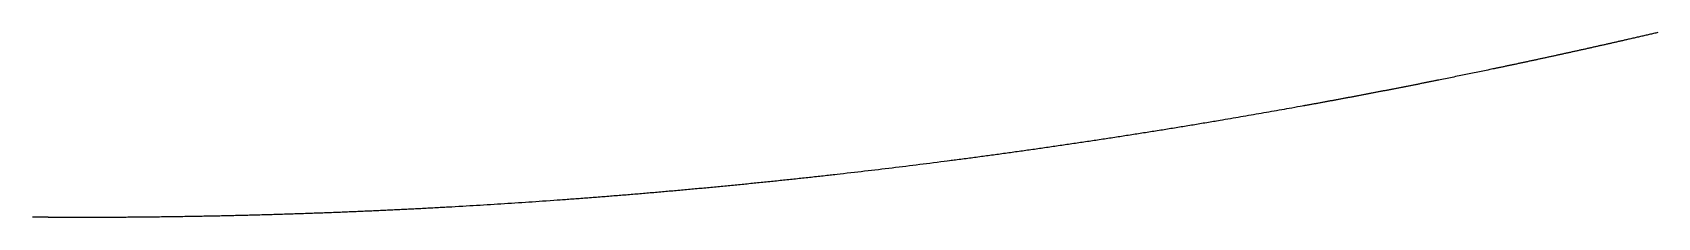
# Model space of a CAD drawing. Header units: millimetres. Extents: x 0 to 610, y 0 to 457.
# Drawn here: x 139.79 to 145.85, y 65.12 to 65.81 of the extents above; entities that cross this region are included whole.
import ezdxf

# ---------------------------------------------------------------- set-up
doc = ezdxf.new("R2010")
doc.units = ezdxf.units.MM
doc.layers.add('CUT_AIRCRAFT', color=7, linetype='Continuous')

msp = doc.modelspace()

# ---------------------------------------------------------------- linework, layer by layer
at = {"layer": 'CUT_AIRCRAFT'}
msp.add_lwpolyline([(145.84746, 65.81418), (145.84316, 65.81318), (145.8391, 65.81223), (145.83518, 65.81132), (145.83127, 65.81041), (145.82729, 65.80948), (145.82324, 65.80854), (145.81916, 65.8076), (145.81508, 65.80665), (145.81101, 65.8057), (145.80696, 65.80476), (145.80292, 65.80383), (145.79888, 65.80289), (145.79484, 65.80196), (145.79079, 65.80102), (145.78674, 65.80009), (145.78268, 65.79915), (145.77862, 65.79822), (145.77456, 65.79728), (145.77051, 65.79635), (145.76648, 65.79542), (145.76247, 65.7945), (145.75846, 65.79358), (145.75441, 65.79264), (145.75028, 65.7917), (145.74607, 65.79073), (145.74188, 65.78977), (145.73784, 65.78885), (145.73407, 65.78798), (145.73067, 65.7872), (145.72753, 65.78649), (145.72454, 65.7858), (145.72157, 65.78513), (145.71852, 65.78443), (145.71539, 65.78372), (145.71223, 65.783), (145.70906, 65.78227), (145.70591, 65.78156), (145.70279, 65.78085), (145.69967, 65.78014), (145.69655, 65.77943), (145.69343, 65.77872), (145.6903, 65.77801), (145.68717, 65.7773), (145.68404, 65.77659), (145.68091, 65.77588), (145.67779, 65.77517), (145.67466, 65.77446), (145.67153, 65.77375), (145.6684, 65.77305), (145.66528, 65.77234), (145.66215, 65.77163), (145.65902, 65.77092), (145.65589, 65.77022), (145.65276, 65.76951), (145.64963, 65.76881), (145.6465, 65.7681), (145.64338, 65.7674), (145.64025, 65.76669), (145.63712, 65.76599), (145.63399, 65.76529), (145.63086, 65.76458), (145.62773, 65.76388), (145.6246, 65.76318), (145.62147, 65.76247), (145.61834, 65.76177), (145.61521, 65.76107), (145.61208, 65.76037), (145.60895, 65.75967), (145.60582, 65.75897), (145.60269, 65.75827), (145.59956, 65.75757), (145.59644, 65.75687), (145.5933, 65.75617), (145.59017, 65.75547), (145.58704, 65.75477), (145.58391, 65.75408), (145.58078, 65.75338), (145.57765, 65.75268), (145.57452, 65.75199), (145.57139, 65.75129), (145.56826, 65.75059), (145.56513, 65.7499), (145.562, 65.7492), (145.55887, 65.74851), (145.55574, 65.74781), (145.55261, 65.74712), (145.54948, 65.74643), (145.54634, 65.74573), (145.54321, 65.74504), (145.54008, 65.74435), (145.53695, 65.74366), (145.53382, 65.74296), (145.53069, 65.74227), (145.52755, 65.74158), (145.52442, 65.74089), (145.52129, 65.7402), (145.51816, 65.73951), (145.51503, 65.73882), (145.51189, 65.73813), (145.50876, 65.73744), (145.50563, 65.73675), (145.5025, 65.73607), (145.49936, 65.73538), (145.49623, 65.73469), (145.4931, 65.734), (145.48997, 65.73332), (145.48683, 65.73263), (145.4837, 65.73194), (145.48057, 65.73126), (145.47743, 65.73057), (145.4743, 65.72989), (145.47117, 65.7292), (145.46803, 65.72852), (145.4649, 65.72784), (145.46177, 65.72715), (145.45863, 65.72647), (145.4555, 65.72579), (145.45237, 65.72511), (145.44923, 65.72442), (145.4461, 65.72374), (145.44296, 65.72306), (145.43983, 65.72238), (145.4367, 65.7217), (145.43356, 65.72102), (145.43043, 65.72034), (145.42729, 65.71966), (145.42416, 65.71898), (145.42102, 65.7183), (145.41789, 65.71763), (145.41475, 65.71695), (145.41162, 65.71627), (145.40848, 65.71559), (145.40535, 65.71492), (145.40221, 65.71424), (145.39908, 65.71357), (145.39594, 65.71289), (145.39281, 65.71222), (145.38967, 65.71154), (145.38654, 65.71087), (145.3834, 65.71019), (145.38027, 65.70952), (145.37713, 65.70884), (145.37399, 65.70817), (145.37086, 65.7075), (145.36772, 65.70683), (145.36459, 65.70616), (145.36145, 65.70548), (145.35831, 65.70481), (145.35518, 65.70414), (145.35204, 65.70347), (145.3489, 65.7028), (145.34577, 65.70213), (145.34263, 65.70146), (145.3395, 65.70079), (145.33636, 65.70013), (145.33322, 65.69946), (145.33008, 65.69879), (145.32695, 65.69812), (145.32381, 65.69746), (145.32067, 65.69679), (145.31754, 65.69612), (145.3144, 65.69546), (145.31126, 65.69479), (145.30812, 65.69413), (145.30499, 65.69346), (145.30185, 65.6928), (145.29871, 65.69213), (145.29557, 65.69147), (145.29244, 65.69081), (145.2893, 65.69015), (145.28616, 65.68948), (145.28302, 65.68882), (145.27987, 65.68816), (145.27673, 65.68749), (145.27359, 65.68683), (145.27047, 65.68617), (145.26737, 65.68552), (145.26426, 65.68487), (145.26112, 65.68421), (145.25791, 65.68354), (145.25463, 65.68285), (145.25137, 65.68216), (145.24824, 65.68151), (145.24536, 65.6809), (145.24275, 65.68036), (145.24008, 65.6798), (145.23691, 65.67913), (145.2328, 65.67828), (145.22746, 65.67716), (145.22119, 65.67585), (145.21441, 65.67444), (145.20757, 65.67302), (145.201, 65.67165), (145.19468, 65.67034), (145.1885, 65.66906), (145.18233, 65.66778), (145.1761, 65.66649), (145.16979, 65.66519), (145.16344, 65.66388), (145.15709, 65.66257), (145.15076, 65.66127), (145.14445, 65.65997), (145.13815, 65.65868), (145.13185, 65.65738), (145.12555, 65.65609), (145.11925, 65.6548), (145.11293, 65.65351), (145.1066, 65.65222), (145.10025, 65.65093), (145.0939, 65.64963), (145.08759, 65.64835), (145.08134, 65.64708), (145.07517, 65.64583), (145.06898, 65.64458), (145.06266, 65.6433), (145.05608, 65.64197), (145.04924, 65.64059), (145.04245, 65.63922), (145.03617, 65.63796), (145.03082, 65.63688), (145.02668, 65.63605), (145.02348, 65.6354), (145.02077, 65.63486), (145.01813, 65.63433), (145.01521, 65.63375), (145.01205, 65.63311), (145.00875, 65.63245), (145.00543, 65.63179), (145.00219, 65.63114), (144.99902, 65.63051), (144.99588, 65.62988), (144.99274, 65.62925), (144.98959, 65.62863), (144.98641, 65.62799), (144.98323, 65.62736), (144.98005, 65.62673), (144.97687, 65.62609), (144.97369, 65.62546), (144.97052, 65.62483), (144.96735, 65.6242), (144.96418, 65.62357), (144.961, 65.62294), (144.95783, 65.62231), (144.95465, 65.62169), (144.95148, 65.62106), (144.9483, 65.62043), (144.94513, 65.6198), (144.94196, 65.61917), (144.93878, 65.61855), (144.93561, 65.61792), (144.93243, 65.6173), (144.92926, 65.61667), (144.92608, 65.61605), (144.92291, 65.61542), (144.91973, 65.6148), (144.91655, 65.61417), (144.91338, 65.61355), (144.9102, 65.61292), (144.90703, 65.6123), (144.90385, 65.61168), (144.90068, 65.61106), (144.8975, 65.61044), (144.89433, 65.60981), (144.89115, 65.60919), (144.88797, 65.60857), (144.8848, 65.60795), (144.88162, 65.60733), (144.87844, 65.60671), (144.87527, 65.60609), (144.87209, 65.60548), (144.86892, 65.60486), (144.86574, 65.60424), (144.86256, 65.60362), (144.85939, 65.603), (144.85621, 65.60239), (144.85303, 65.60177), (144.84986, 65.60116), (144.84668, 65.60054), (144.8435, 65.59992), (144.84032, 65.59931), (144.83715, 65.5987), (144.83397, 65.59808), (144.83079, 65.59747), (144.82761, 65.59685), (144.82444, 65.59624), (144.82126, 65.59563), (144.81808, 65.59502), (144.8149, 65.5944), (144.81173, 65.59379), (144.80855, 65.59318), (144.80537, 65.59257), (144.80219, 65.59196), (144.79901, 65.59135), (144.79584, 65.59074), (144.79266, 65.59013), (144.78948, 65.58952), (144.7863, 65.58892), (144.78312, 65.58831), (144.77994, 65.5877), (144.77677, 65.58709), (144.77359, 65.58649), (144.77041, 65.58588), (144.76723, 65.58527), (144.76405, 65.58467), (144.76087, 65.58406), (144.75769, 65.58346), (144.75451, 65.58285), (144.75133, 65.58225), (144.74815, 65.58165), (144.74498, 65.58104), (144.7418, 65.58044), (144.73862, 65.57984), (144.73544, 65.57923), (144.73226, 65.57863), (144.72908, 65.57803), (144.7259, 65.57743), (144.72272, 65.57683), (144.71954, 65.57623), (144.71636, 65.57563), (144.71318, 65.57503), (144.71, 65.57443), (144.70682, 65.57383), (144.70364, 65.57323), (144.70046, 65.57264), (144.69728, 65.57204), (144.6941, 65.57144), (144.69091, 65.57084), (144.68773, 65.57025), (144.68455, 65.56965), (144.68137, 65.56906), (144.67819, 65.56846), (144.67501, 65.56787), (144.67183, 65.56727), (144.66865, 65.56668), (144.66547, 65.56608), (144.66229, 65.56549), (144.6591, 65.5649), (144.65592, 65.5643), (144.65274, 65.56371), (144.64956, 65.56312), (144.64638, 65.56253), (144.6432, 65.56194), (144.64001, 65.56135), (144.63683, 65.56076), (144.63365, 65.56017), (144.63047, 65.55958), (144.62729, 65.55899), (144.6241, 65.5584), (144.62092, 65.55781), (144.61774, 65.55722), (144.61456, 65.55664), (144.61138, 65.55605), (144.60819, 65.55546), (144.60501, 65.55488), (144.60183, 65.55429), (144.59865, 65.5537), (144.59546, 65.55312), (144.59228, 65.55253), (144.58909, 65.55195), (144.58591, 65.55137), (144.58274, 65.55078), (144.57956, 65.5502), (144.57637, 65.54962), (144.57318, 65.54903), (144.56998, 65.54845), (144.56678, 65.54786), (144.56359, 65.54728), (144.56045, 65.54671), (144.55734, 65.54614), (144.55422, 65.54557), (144.55104, 65.54499), (144.54771, 65.54439), (144.54424, 65.54376), (144.54081, 65.54313), (144.53764, 65.54256), (144.53498, 65.54207), (144.53286, 65.54169), (144.53061, 65.54128), (144.52736, 65.54069), (144.52224, 65.53976), (144.51467, 65.5384), (144.50522, 65.53669), (144.49478, 65.53481), (144.4842, 65.53291), (144.47417, 65.53111), (144.46464, 65.52941), (144.45537, 65.52775), (144.44615, 65.52611), (144.43677, 65.52444), (144.42726, 65.52276), (144.41768, 65.52106), (144.40809, 65.51937), (144.39853, 65.51768), (144.38901, 65.51601), (144.37951, 65.51434), (144.37001, 65.51268), (144.36052, 65.51102), (144.35101, 65.50936), (144.34148, 65.5077), (144.33193, 65.50604), (144.32237, 65.50439), (144.31281, 65.50273), (144.3033, 65.50109), (144.29384, 65.49946), (144.28446, 65.49785), (144.27507, 65.49624), (144.26553, 65.49461), (144.25574, 65.49294), (144.24568, 65.49123), (144.23568, 65.48953), (144.22618, 65.48792), (144.21763, 65.48647), (144.21032, 65.48524), (144.20395, 65.48416), (144.19808, 65.48318), (144.19228, 65.4822), (144.1862, 65.48118), (144.17987, 65.48012), (144.17341, 65.47904), (144.16692, 65.47796), (144.16051, 65.47689), (144.15417, 65.47583), (144.14786, 65.47478), (144.14156, 65.47373), (144.13524, 65.47269), (144.1289, 65.47164), (144.12255, 65.47059), (144.11619, 65.46954), (144.10985, 65.46849), (144.1035, 65.46745), (144.09716, 65.4664), (144.09082, 65.46536), (144.08448, 65.46433), (144.07814, 65.46329), (144.0718, 65.46225), (144.06545, 65.46122), (144.05911, 65.46018), (144.05276, 65.45915), (144.04642, 65.45812), (144.04007, 65.45709), (144.03373, 65.45607), (144.02738, 65.45504), (144.02104, 65.45402), (144.01469, 65.45299), (144.00834, 65.45197), (144.002, 65.45095), (143.99565, 65.44994), (143.9893, 65.44892), (143.98296, 65.4479), (143.97661, 65.44689), (143.97026, 65.44588), (143.96391, 65.44487), (143.95756, 65.44386), (143.95121, 65.44285), (143.94487, 65.44185), (143.93852, 65.44085), (143.93217, 65.43984), (143.92582, 65.43884), (143.91947, 65.43784), (143.91312, 65.43684), (143.90677, 65.43585), (143.90042, 65.43485), (143.89407, 65.43386), (143.88771, 65.43287), (143.88136, 65.43188), (143.87501, 65.43089), (143.86866, 65.4299), (143.86231, 65.42892), (143.85596, 65.42793), (143.8496, 65.42695), (143.84325, 65.42597), (143.8369, 65.42499), (143.83054, 65.42402), (143.82419, 65.42304), (143.81784, 65.42206), (143.81148, 65.42109), (143.80513, 65.42012), (143.79877, 65.41915), (143.79242, 65.41818), (143.78606, 65.41722), (143.77971, 65.41625), (143.77335, 65.41529), (143.767, 65.41432), (143.76064, 65.41336), (143.75429, 65.4124), (143.74793, 65.41145), (143.74157, 65.41049), (143.73522, 65.40954), (143.72886, 65.40858), (143.7225, 65.40763), (143.71614, 65.40668), (143.70979, 65.40573), (143.70343, 65.40479), (143.69707, 65.40384), (143.69071, 65.4029), (143.68435, 65.40196), (143.67799, 65.40102), (143.67163, 65.40008), (143.66527, 65.39914), (143.65891, 65.39821), (143.65255, 65.39727), (143.64619, 65.39634), (143.63983, 65.39541), (143.63347, 65.39448), (143.62711, 65.39355), (143.62075, 65.39262), (143.61439, 65.3917), (143.60803, 65.39078), (143.60167, 65.38985), (143.5953, 65.38893), (143.58894, 65.38802), (143.58258, 65.3871), (143.57622, 65.38618), (143.56985, 65.38527), (143.56349, 65.38436), (143.55713, 65.38345), (143.55076, 65.38254), (143.5444, 65.38163), (143.53804, 65.38072), (143.53167, 65.37982), (143.52531, 65.37891), (143.51894, 65.37801), (143.51258, 65.37711), (143.50621, 65.37621), (143.49985, 65.37532), (143.49348, 65.37442), (143.48712, 65.37353), (143.48075, 65.37264), (143.47438, 65.37175), (143.46802, 65.37086), (143.46165, 65.36997), (143.45528, 65.36908), (143.44892, 65.3682), (143.44255, 65.36732), (143.43618, 65.36644), (143.42981, 65.36556), (143.42345, 65.36468), (143.41708, 65.3638), (143.41071, 65.36293), (143.40434, 65.36205), (143.39797, 65.36118), (143.3916, 65.36031), (143.38523, 65.35944), (143.37886, 65.35858), (143.3725, 65.35771), (143.36613, 65.35685), (143.35976, 65.35598), (143.35339, 65.35512), (143.34701, 65.35426), (143.34064, 65.35341), (143.33427, 65.35255), (143.3279, 65.3517), (143.32154, 65.35084), (143.31517, 65.34999), (143.3088, 65.34914), (143.30242, 65.34829), (143.29602, 65.34744), (143.28963, 65.3466), (143.28326, 65.34575), (143.27693, 65.34492), (143.27063, 65.34408), (143.26433, 65.34325), (143.25795, 65.34242), (143.25143, 65.34156), (143.24477, 65.34069), (143.23814, 65.33983), (143.23178, 65.339), (143.22594, 65.33824), (143.22065, 65.33755), (143.21522, 65.33684), (143.20878, 65.33601), (143.20044, 65.33493), (143.18961, 65.33354), (143.17688, 65.33191), (143.16313, 65.33015), (143.14925, 65.32838), (143.13592, 65.32669), (143.1231, 65.32507), (143.11056, 65.3235), (143.09805, 65.32193), (143.08539, 65.32035), (143.07259, 65.31876), (143.05972, 65.31717), (143.04684, 65.31558), (143.03399, 65.31401), (143.02117, 65.31244), (143.00839, 65.31088), (142.99561, 65.30933), (142.98283, 65.30779), (142.97004, 65.30625), (142.95722, 65.30472), (142.94437, 65.30319), (142.93148, 65.30166), (142.9186, 65.30014), (142.90579, 65.29863), (142.89312, 65.29714), (142.8806, 65.29568), (142.86803, 65.29422), (142.8552, 65.29274), (142.84186, 65.2912), (142.82796, 65.28961), (142.8142, 65.28804), (142.80145, 65.28659), (142.79058, 65.28536), (142.78219, 65.28442), (142.77569, 65.28368), (142.7702, 65.28307), (142.76485, 65.28247), (142.75894, 65.28181), (142.75253, 65.2811), (142.74584, 65.28035), (142.73911, 65.27961), (142.73254, 65.27888), (142.7261, 65.27817), (142.71973, 65.27746), (142.71338, 65.27676), (142.70698, 65.27606), (142.70054, 65.27536), (142.69409, 65.27465), (142.68763, 65.27395), (142.68119, 65.27325), (142.67475, 65.27255), (142.66832, 65.27186), (142.66189, 65.27116), (142.65546, 65.27047), (142.64902, 65.26978), (142.64258, 65.26909), (142.63614, 65.2684), (142.6297, 65.26771), (142.62327, 65.26703), (142.61683, 65.26634), (142.61039, 65.26566), (142.60395, 65.26498), (142.59752, 65.2643), (142.59108, 65.26363), (142.58464, 65.26295), (142.5782, 65.26228), (142.57176, 65.2616), (142.56532, 65.26093), (142.55888, 65.26026), (142.55244, 65.2596), (142.546, 65.25893), (142.53956, 65.25827), (142.53312, 65.25761), (142.52668, 65.25694), (142.52024, 65.25628), (142.5138, 65.25563), (142.50736, 65.25497), (142.50092, 65.25432), (142.49448, 65.25366), (142.48804, 65.25301), (142.4816, 65.25236), (142.47515, 65.25172), (142.46871, 65.25107), (142.46227, 65.25042), (142.45583, 65.24978), (142.44939, 65.24914), (142.44294, 65.2485), (142.4365, 65.24786), (142.43006, 65.24723), (142.42362, 65.24659), (142.41717, 65.24596), (142.41073, 65.24533), (142.40429, 65.2447), (142.39784, 65.24407), (142.3914, 65.24344), (142.38496, 65.24282), (142.37851, 65.24219), (142.37207, 65.24157), (142.36562, 65.24095), (142.35918, 65.24033), (142.35273, 65.23971), (142.34629, 65.2391), (142.33984, 65.23848), (142.3334, 65.23787), (142.32695, 65.23726), (142.32051, 65.23665), (142.31406, 65.23605), (142.30762, 65.23544), (142.30117, 65.23484), (142.29472, 65.23423), (142.28828, 65.23363), (142.28183, 65.23303), (142.27539, 65.23244), (142.26894, 65.23184), (142.26249, 65.23125), (142.25604, 65.23065), (142.2496, 65.23006), (142.24315, 65.22947), (142.2367, 65.22888), (142.23025, 65.2283), (142.22381, 65.22771), (142.21736, 65.22713), (142.21091, 65.22655), (142.20446, 65.22597), (142.19801, 65.22539), (142.19157, 65.22482), (142.18512, 65.22424), (142.17867, 65.22367), (142.17222, 65.2231), (142.16577, 65.22253), (142.15932, 65.22196), (142.15287, 65.22139), (142.14642, 65.22083), (142.13997, 65.22026), (142.13352, 65.2197), (142.12707, 65.21914), (142.12062, 65.21858), (142.11417, 65.21803), (142.10772, 65.21747), (142.10127, 65.21692), (142.09482, 65.21637), (142.08837, 65.21582), (142.08192, 65.21527), (142.07547, 65.21472), (142.06902, 65.21418), (142.06257, 65.21363), (142.05611, 65.21309), (142.04966, 65.21255), (142.04321, 65.21201), (142.03676, 65.21147), (142.03031, 65.21094), (142.02385, 65.2104), (142.0174, 65.20987), (142.01095, 65.20934), (142.0045, 65.20881), (141.99804, 65.20829), (141.99159, 65.20776), (141.98514, 65.20724), (141.97869, 65.20671), (141.97223, 65.20619), (141.96578, 65.20567), (141.95932, 65.20516), (141.95287, 65.20464), (141.94642, 65.20413), (141.93996, 65.20361), (141.93351, 65.2031), (141.92706, 65.20259), (141.9206, 65.20209), (141.91415, 65.20158), (141.90769, 65.20108), (141.90124, 65.20057), (141.89478, 65.20007), (141.88833, 65.19957), (141.88188, 65.19908), (141.87543, 65.19858), (141.86897, 65.19809), (141.86251, 65.19759), (141.85603, 65.1971), (141.84956, 65.19661), (141.8431, 65.19612), (141.83669, 65.19564), (141.83031, 65.19516), (141.82392, 65.19468), (141.81746, 65.1942), (141.81086, 65.19371), (141.80411, 65.19321), (141.7974, 65.19271), (141.79096, 65.19224), (141.78503, 65.19181), (141.77968, 65.19141), (141.77418, 65.19101), (141.76765, 65.19054), (141.7592, 65.18993), (141.74824, 65.18914), (141.73535, 65.18823), (141.72143, 65.18724), (141.70737, 65.18625), (141.69388, 65.1853), (141.6809, 65.1844), (141.6682, 65.18353), (141.65554, 65.18267), (141.64272, 65.1818), (141.62977, 65.18093), (141.61673, 65.18006), (141.60369, 65.1792), (141.59068, 65.17834), (141.57772, 65.1775), (141.56477, 65.17666), (141.55184, 65.17583), (141.53891, 65.17501), (141.52596, 65.17419), (141.51299, 65.17338), (141.49998, 65.17257), (141.48693, 65.17177), (141.4739, 65.17098), (141.46094, 65.17019), (141.44811, 65.16942), (141.43544, 65.16867), (141.42273, 65.16792), (141.40974, 65.16716), (141.39624, 65.16638), (141.38218, 65.16557), (141.36825, 65.16478), (141.35535, 65.16406), (141.34436, 65.16344), (141.33587, 65.16297), (141.3293, 65.1626), (141.32375, 65.1623), (141.31833, 65.16201), (141.31236, 65.16168), (141.30587, 65.16133), (141.2991, 65.16097), (141.2923, 65.1606), (141.28565, 65.16025), (141.27914, 65.1599), (141.2727, 65.15956), (141.26627, 65.15922), (141.2598, 65.15888), (141.2533, 65.15854), (141.24677, 65.15821), (141.24024, 65.15787), (141.23372, 65.15753), (141.22721, 65.1572), (141.22071, 65.15687), (141.21421, 65.15654), (141.2077, 65.15622), (141.20119, 65.15589), (141.19468, 65.15557), (141.18817, 65.15525), (141.18166, 65.15492), (141.17515, 65.15461), (141.16865, 65.15429), (141.16214, 65.15397), (141.15563, 65.15366), (141.14912, 65.15335), (141.14261, 65.15304), (141.1361, 65.15273), (141.12959, 65.15242), (141.12308, 65.15212), (141.11657, 65.15181), (141.11006, 65.15151), (141.10355, 65.15121), (141.09704, 65.15091), (141.09053, 65.15062), (141.08402, 65.15032), (141.07751, 65.15003), (141.071, 65.14974), (141.06449, 65.14945), (141.05798, 65.14916), (141.05146, 65.14887), (141.04495, 65.14859), (141.03844, 65.14831), (141.03193, 65.14802), (141.02542, 65.14774), (141.01891, 65.14747), (141.0124, 65.14719), (141.00589, 65.14691), (140.99938, 65.14664), (140.99286, 65.14637), (140.98635, 65.1461), (140.97984, 65.14583), (140.97333, 65.14557), (140.96682, 65.1453), (140.96031, 65.14504), (140.95379, 65.14478), (140.94728, 65.14452), (140.94077, 65.14426), (140.93426, 65.14401), (140.92775, 65.14375), (140.92123, 65.1435), (140.91472, 65.14325), (140.90821, 65.143), (140.9017, 65.14275), (140.89518, 65.14251), (140.88867, 65.14226), (140.88216, 65.14202), (140.87564, 65.14178), (140.86913, 65.14154), (140.86262, 65.1413), (140.85611, 65.14107), (140.84959, 65.14083), (140.84308, 65.1406), (140.83657, 65.14037), (140.83005, 65.14014), (140.82354, 65.13991), (140.81703, 65.13969), (140.81051, 65.13947), (140.804, 65.13924), (140.79749, 65.13902), (140.79097, 65.13881), (140.78446, 65.13859), (140.77795, 65.13837), (140.77143, 65.13816), (140.76492, 65.13795), (140.7584, 65.13774), (140.75189, 65.13753), (140.74538, 65.13732), (140.73886, 65.13712), (140.73235, 65.13692), (140.72583, 65.13671), (140.71932, 65.13651), (140.71281, 65.13632), (140.70629, 65.13612), (140.69978, 65.13592), (140.69326, 65.13573), (140.68675, 65.13554), (140.68023, 65.13535), (140.67372, 65.13516), (140.6672, 65.13498), (140.66069, 65.13479), (140.65417, 65.13461), (140.64766, 65.13443), (140.64115, 65.13425), (140.63463, 65.13407), (140.62812, 65.1339), (140.6216, 65.13372), (140.61509, 65.13355), (140.60857, 65.13338), (140.60206, 65.13321), (140.59554, 65.13304), (140.58903, 65.13288), (140.58251, 65.13271), (140.57599, 65.13255), (140.56948, 65.13239), (140.56296, 65.13223), (140.55645, 65.13208), (140.54993, 65.13192), (140.54342, 65.13177), (140.5369, 65.13161), (140.53039, 65.13146), (140.52387, 65.13132), (140.51736, 65.13117), (140.51084, 65.13102), (140.50432, 65.13088), (140.49781, 65.13074), (140.49129, 65.1306), (140.48478, 65.13046), (140.47826, 65.13032), (140.47175, 65.13019), (140.46523, 65.13006), (140.45871, 65.12993), (140.4522, 65.1298), (140.44568, 65.12967), (140.43917, 65.12954), (140.43265, 65.12942), (140.42613, 65.12929), (140.41962, 65.12917), (140.4131, 65.12905), (140.40659, 65.12894), (140.40007, 65.12882), (140.39355, 65.12871), (140.38704, 65.12859), (140.38052, 65.12848), (140.37401, 65.12837), (140.3675, 65.12827), (140.36098, 65.12816), (140.35446, 65.12806), (140.34792, 65.12796), (140.34139, 65.12785), (140.33487, 65.12776), (140.32839, 65.12766), (140.32194, 65.12756), (140.31549, 65.12747), (140.30897, 65.12738), (140.30232, 65.12729), (140.29552, 65.1272), (140.28859, 65.1271), (140.28159, 65.12701), (140.27458, 65.12692), (140.26761, 65.12684), (140.26068, 65.12675), (140.25376, 65.12667), (140.24684, 65.12659), (140.23992, 65.12651), (140.23299, 65.12644), (140.22605, 65.12636), (140.2191, 65.12629), (140.21216, 65.12622), (140.20522, 65.12615), (140.19828, 65.12608), (140.19136, 65.12602), (140.18445, 65.12596), (140.17753, 65.12589), (140.17059, 65.12584), (140.16362, 65.12578), (140.1566, 65.12572), (140.1496, 65.12567), (140.14267, 65.12562), (140.13588, 65.12557), (140.12924, 65.12552), (140.12256, 65.12548), (140.11561, 65.12544), (140.10814, 65.12539), (140.1001, 65.12535), (140.0922, 65.12531), (140.08533, 65.12527), (140.08039, 65.12525), (140.07798, 65.12524), (140.07776, 65.12524), (140.07704, 65.12523), (140.07648, 65.12523), (140.07606, 65.12523), (140.07571, 65.12523), (140.07537, 65.12522), (140.07499, 65.12522), (140.07457, 65.12522), (140.07413, 65.12522), (140.07369, 65.12522), (140.07326, 65.12522), (140.07284, 65.12521), (140.07243, 65.12521), (140.07202, 65.12521), (140.0716, 65.12521), (140.07118, 65.12521), (140.07076, 65.1252), (140.07034, 65.1252), (140.06992, 65.1252), (140.0695, 65.1252), (140.06909, 65.1252), (140.06867, 65.1252), (140.06825, 65.12519), (140.06783, 65.12519), (140.06741, 65.12519), (140.06699, 65.12519), (140.06657, 65.12519), (140.06615, 65.12518), (140.06574, 65.12518), (140.06532, 65.12518), (140.0649, 65.12518), (140.06448, 65.12518), (140.06406, 65.12518), (140.06364, 65.12517), (140.06322, 65.12517), (140.0628, 65.12517), (140.06239, 65.12517), (140.06197, 65.12517), (140.06155, 65.12517), (140.06113, 65.12516), (140.06071, 65.12516), (140.06029, 65.12516), (140.05987, 65.12516), (140.05945, 65.12516), (140.05904, 65.12516), (140.05862, 65.12515), (140.0582, 65.12515), (140.05778, 65.12515), (140.05736, 65.12515), (140.05694, 65.12515), (140.05652, 65.12515), (140.0561, 65.12515), (140.05569, 65.12514), (140.05527, 65.12514), (140.05485, 65.12514), (140.05443, 65.12514), (140.05401, 65.12514), (140.05359, 65.12514), (140.05317, 65.12513), (140.05275, 65.12513), (140.05234, 65.12513), (140.05192, 65.12513), (140.0515, 65.12513), (140.05108, 65.12513), (140.05066, 65.12513), (140.05024, 65.12512), (140.04982, 65.12512), (140.0494, 65.12512), (140.04899, 65.12512), (140.04857, 65.12512), (140.04815, 65.12512), (140.04773, 65.12512), (140.04731, 65.12511), (140.04689, 65.12511), (140.04647, 65.12511), (140.04605, 65.12511), (140.04564, 65.12511), (140.04522, 65.12511), (140.0448, 65.12511), (140.04438, 65.1251), (140.04396, 65.1251), (140.04354, 65.1251), (140.04312, 65.1251), (140.0427, 65.1251), (140.04229, 65.1251), (140.04187, 65.1251), (140.04145, 65.12509), (140.04103, 65.12509), (140.04061, 65.12509), (140.04019, 65.12509), (140.03977, 65.12509), (140.03935, 65.12509), (140.03894, 65.12509), (140.03852, 65.12509), (140.0381, 65.12508), (140.03768, 65.12508), (140.03726, 65.12508), (140.03684, 65.12508), (140.03642, 65.12508), (140.036, 65.12508), (140.03559, 65.12508), (140.03517, 65.12508), (140.03475, 65.12507), (140.03433, 65.12507), (140.03391, 65.12507), (140.03349, 65.12507), (140.03307, 65.12507), (140.03265, 65.12507), (140.03224, 65.12507), (140.03182, 65.12507), (140.0314, 65.12507), (140.03098, 65.12506), (140.03056, 65.12506), (140.03014, 65.12506), (140.02972, 65.12506), (140.0293, 65.12506), (140.02889, 65.12506), (140.02847, 65.12506), (140.02805, 65.12506), (140.02763, 65.12506), (140.02721, 65.12505), (140.02679, 65.12505), (140.02637, 65.12505), (140.02595, 65.12505), (140.02554, 65.12505), (140.02512, 65.12505), (140.0247, 65.12505), (140.02428, 65.12505), (140.02386, 65.12505), (140.02344, 65.12505), (140.02302, 65.12504), (140.0226, 65.12504), (140.02219, 65.12504), (140.02177, 65.12504), (140.02135, 65.12504), (140.02093, 65.12504), (140.02051, 65.12504), (140.02009, 65.12504), (140.01967, 65.12504), (140.01925, 65.12504), (140.01883, 65.12503), (140.01842, 65.12503), (140.018, 65.12503), (140.01758, 65.12503), (140.01716, 65.12503), (140.01674, 65.12503), (140.01632, 65.12503), (140.0159, 65.12503), (140.01548, 65.12503), (140.01507, 65.12503), (140.01465, 65.12503), (140.01423, 65.12502), (140.01381, 65.12502), (140.01339, 65.12502), (140.01297, 65.12502), (140.01255, 65.12502), (140.01213, 65.12502), (140.01172, 65.12502), (140.0113, 65.12502), (140.01088, 65.12502), (140.01046, 65.12502), (140.01004, 65.12502), (140.00962, 65.12502), (140.0092, 65.12502), (140.00878, 65.12501), (140.00837, 65.12501), (140.00795, 65.12501), (140.00753, 65.12501), (140.00711, 65.12501), (140.00669, 65.12501), (140.00627, 65.12501), (140.00585, 65.12501), (140.00543, 65.12501), (140.00502, 65.12501), (140.0046, 65.12501), (140.00418, 65.12501), (140.00376, 65.12501), (140.00334, 65.12501), (140.00292, 65.125), (140.0025, 65.125), (140.00208, 65.125), (140.00167, 65.125), (140.00125, 65.125), (140.00083, 65.125), (140.00041, 65.125), (139.99999, 65.125), (139.99856, 65.125), (139.99713, 65.125), (139.9957, 65.12501), (139.99427, 65.12501), (139.99284, 65.12501), (139.99141, 65.12501), (139.98998, 65.12502), (139.98855, 65.12502), (139.98712, 65.12502), (139.98569, 65.12503), (139.98426, 65.12503), (139.98283, 65.12503), (139.9814, 65.12503), (139.97997, 65.12504), (139.97854, 65.12504), (139.97711, 65.12504), (139.97568, 65.12505), (139.97425, 65.12505), (139.97282, 65.12505), (139.97139, 65.12506), (139.96996, 65.12506), (139.96853, 65.12507), (139.96709, 65.12507), (139.96566, 65.12507), (139.96423, 65.12508), (139.9628, 65.12508), (139.96137, 65.12509), (139.95994, 65.12509), (139.95851, 65.1251), (139.95708, 65.1251), (139.95565, 65.1251), (139.95422, 65.12511), (139.95279, 65.12511), (139.95136, 65.12512), (139.94992, 65.12512), (139.94849, 65.12513), (139.94706, 65.12513), (139.94563, 65.12514), (139.9442, 65.12514), (139.94277, 65.12515), (139.94133, 65.12516), (139.9399, 65.12516), (139.93847, 65.12517), (139.93704, 65.12517), (139.93561, 65.12518), (139.93417, 65.12518), (139.93274, 65.12519), (139.93131, 65.1252), (139.92988, 65.1252), (139.92845, 65.12521), (139.92701, 65.12521), (139.92558, 65.12522), (139.92415, 65.12523), (139.92272, 65.12523), (139.92129, 65.12524), (139.91985, 65.12525), (139.91842, 65.12525), (139.91699, 65.12526), (139.91556, 65.12527), (139.91413, 65.12527), (139.91269, 65.12528), (139.91126, 65.12529), (139.90983, 65.1253), (139.9084, 65.1253), (139.90697, 65.12531), (139.90553, 65.12532), (139.9041, 65.12533), (139.90267, 65.12533), (139.90124, 65.12534), (139.89981, 65.12535), (139.89837, 65.12536), (139.89694, 65.12537), (139.89551, 65.12537), (139.89408, 65.12538), (139.89265, 65.12539), (139.89121, 65.1254), (139.88978, 65.12541), (139.88835, 65.12542), (139.88692, 65.12542), (139.88548, 65.12543), (139.88405, 65.12544), (139.88262, 65.12545), (139.88119, 65.12546), (139.87976, 65.12547), (139.87832, 65.12548), (139.87689, 65.12549), (139.87546, 65.1255), (139.87403, 65.12551), (139.8726, 65.12551), (139.87116, 65.12552), (139.86973, 65.12553), (139.8683, 65.12554), (139.86687, 65.12555), (139.86543, 65.12556), (139.864, 65.12557), (139.86257, 65.12558), (139.86114, 65.12559), (139.85971, 65.1256), (139.85828, 65.12561), (139.85684, 65.12562), (139.85541, 65.12563), (139.85398, 65.12565), (139.85255, 65.12566), (139.85112, 65.12567), (139.84969, 65.12568), (139.84825, 65.12569), (139.84682, 65.1257), (139.84539, 65.12571), (139.84396, 65.12572), (139.84253, 65.12573), (139.8411, 65.12574), (139.83966, 65.12576), (139.83823, 65.12577), (139.8368, 65.12578), (139.83537, 65.12579), (139.83394, 65.1258), (139.83251, 65.12581), (139.83108, 65.12583), (139.82964, 65.12584), (139.82821, 65.12585), (139.82678, 65.12586), (139.82535, 65.12587), (139.82392, 65.12589), (139.82249, 65.1259), (139.82105, 65.12591), (139.81962, 65.12592), (139.81819, 65.12594), (139.81676, 65.12595), (139.81533, 65.12596), (139.8139, 65.12597), (139.81247, 65.12599), (139.81104, 65.126), (139.80961, 65.12601), (139.80818, 65.12603), (139.80675, 65.12604), (139.80532, 65.12605), (139.80388, 65.12607), (139.80245, 65.12608), (139.80102, 65.12609), (139.79959, 65.12611), (139.79816, 65.12612), (139.79673, 65.12613), (139.7953, 65.12615), (139.79387, 65.12616)], dxfattribs=at)

doc.saveas('drawing.dxf')
